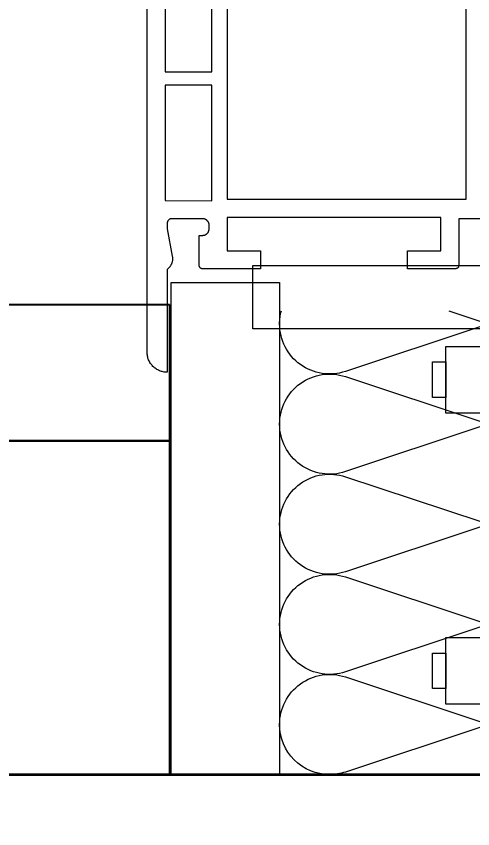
# Model space of a CAD drawing. Header units: centimetres. Extents: x 16433 to 114398, y -50094 to -12305.
# Drawn here: x 66729.38 to 66736.22, y -38831.16 to -38818.99 of the extents above; entities that cross this region are included whole.
import ezdxf

# ---------------------------------------------------------------- set-up
doc = ezdxf.new("R2010")
doc.units = ezdxf.units.CM
doc.header["$LTSCALE"] = 0.5
doc.layers.get('0').update_dxf_attribs({"linetype": 'CONTINUOUS'})
doc.layers.get('DEFPOINTS').update_dxf_attribs({"linetype": 'CONTINUOUS'})
doc.layers.add('0-Coupe A.3', color=7, linetype='CONTINUOUS')
doc.styles.add('Helvetica', font='')
doc.styles.get('Helvetica').set_extended_font_data('Helvetica')
doc.dimstyles.new('IS', dxfattribs={"dimtxt": 10.08724, "dimasz": 5.007446, "dimexe": 2, "dimexo": 10, "dimgap": 3, "dimtad": 1, "dimdec": 1, "dimtxsty": 'Helvetica', "dimblk": 'DOT', "dimblk1": 'DOT', "dimblk2": 'DOT', "dimcen": 0, "dimdle": 10, "dimazin": 0, "dimtfac": 0.8, "dimtdec": 1, "dimtix": 1, "dimtmove": 0, "dimatfit": 0, "dimldrblk": 'VW_FILLEDARROW-1', "dimfxl": 10, "dimfxlon": 1, "dimfrac": 2, "dimtolj": 1, "dimarcsym": 0})

# ---------------------------------------------------------------- blocks, each defined once
blk = doc.blocks.new('_DOT')
at = {"color": 0, "linetype": 'ByBlock', "lineweight": -2}
blk.add_line((-0.5, 0), (-1, 0), dxfattribs=at)
at = {"color": 0, "linetype": 'ByBlock', "const_width": 0.5}
blk.add_lwpolyline([(-0.25, 0, 1), (0.25, 0, 1)], format="xyb", close=True, dxfattribs=at)
blk = doc.blocks.new('*D3404')
at = {"layer": '0-Coupe A.3', "color": 0, "linetype": 'Continuous', "lineweight": -2, "transparency": 16777216}
for p, q in [((66681.651, -38608.376), (66669.651, -38608.376)), ((66671.651, -38818.297), (66671.651, -38613.384)), ((66681.651, -38823.304), (66669.651, -38823.304))]:
    blk.add_line(p, q, dxfattribs=at)
at = {"layer": 'DEFPOINTS', "color": 0, "linetype": 'Continuous', "transparency": 16777216}
for p in [(66671.651, -38608.376), (66750.451, -38608.376), (66707.151, -38823.304)]:
    blk.add_point(p, dxfattribs=at)
at = {"layer": '0-Coupe A.3', "color": 0, "linetype": 'Continuous', "lineweight": -2, "transparency": 16777216, "xscale": 5.007446289062499, "yscale": 5.007446289062499, "zscale": 5.007446289062499}
for p, rotation in [((66671.651, -38608.376), 90), ((66671.651, -38823.304), 270)]:
    blk.add_blockref('_DOT', p, dxfattribs=dict(at, rotation=rotation))
at = {"layer": '0-Coupe A.3', "color": 0, "linetype": 'Continuous', "lineweight": 13, "transparency": 16777216, "insert": (66664.868, -38715.84), "char_height": 7.5654, "attachment_point": 5, "rotation": 90, "style": 'Helvetica'}
blk.add_mtext('\\A1;215', dxfattribs=at)
blk = doc.blocks.new('VW_FILLEDARROW-1')
at = {"color": 0, "linetype": 'Continuous', "lineweight": 5, "flags": 128}
blk.add_lwpolyline([(-1.9969, 0.5351), (0, 0), (-1.9969, -0.5351)], close=True, dxfattribs=at)
blk = doc.blocks.new('Groupe-363-1')
at = {"color": 7, "linetype": 'Continuous', "lineweight": 5}
for points in [[(10619.671, -46946.025, 0), (10619.85, -46946.968, 0), (10620.537, -46946.838, 0), (10620.54, -46946.838, 0), (10620.542, -46946.837, 0), (10620.545, -46946.837, 0), (10620.547, -46946.837, 0), (10620.55, -46946.837, 0), (10620.552, -46946.838, 0), (10620.554, -46946.838, 0), (10620.557, -46946.838, 0), (10620.559, -46946.839, 0), (10620.562, -46946.84, 0), (10620.564, -46946.84, 0), (10620.566, -46946.841, 0), (10620.568, -46946.842, 0), (10620.571, -46946.843, 0), (10620.573, -46946.845, 0), (10620.575, -46946.846, 0), (10620.577, -46946.847, 0), (10620.579, -46946.849, 0), (10620.581, -46946.851, 0), (10620.582, -46946.852, 0), (10620.584, -46946.854, 0), (10620.586, -46946.856, 0), (10620.587, -46946.858, 0), (10620.588, -46946.86, 0), (10620.59, -46946.862, 0), (10620.591, -46946.864, 0), (10620.592, -46946.866, 0), (10620.593, -46946.869, 0), (10620.594, -46946.871, 0), (10620.595, -46946.873, 0), (10620.595, -46946.876, 0), (10620.596, -46946.878, 0), (10620.73, -46947.585, 0), (10620.464, -46947.636, 0), (10620.371, -46947.144, 0), (10619.88, -46947.237, 0), (10620.141, -46948.613, 0), (10620.476, -46950.381, 0), (10620.967, -46950.288, 0), (10620.874, -46949.797, 0), (10621.139, -46949.747, 0), (10621.301, -46950.602, 0), (10621.301, -46950.604, 0), (10621.302, -46950.607, 0), (10621.302, -46950.609, 0), (10621.302, -46950.612, 0), (10621.302, -46950.614, 0), (10621.302, -46950.616, 0), (10621.301, -46950.619, 0), (10621.301, -46950.621, 0), (10621.3, -46950.624, 0), (10621.3, -46950.626, 0), (10621.299, -46950.628, 0), (10621.298, -46950.631, 0), (10621.297, -46950.633, 0), (10621.296, -46950.635, 0), (10621.294, -46950.637, 0), (10621.293, -46950.639, 0), (10621.292, -46950.641, 0), (10621.29, -46950.643, 0), (10621.289, -46950.645, 0), (10621.287, -46950.647, 0), (10621.285, -46950.648, 0), (10621.283, -46950.65, 0), (10621.281, -46950.651, 0), (10621.279, -46950.653, 0), (10621.277, -46950.654, 0), (10621.275, -46950.655, 0), (10621.273, -46950.656, 0), (10621.271, -46950.657, 0), (10621.268, -46950.658, 0), (10621.266, -46950.659, 0), (10621.264, -46950.66, 0), (10621.261, -46950.66, 0), (10620.819, -46950.744, 0), (10620.81, -46950.695, 0), (10620.809, -46950.69, 0), (10620.807, -46950.685, 0), (10620.806, -46950.681, 0), (10620.804, -46950.676, 0), (10620.802, -46950.671, 0), (10620.8, -46950.667, 0), (10620.798, -46950.663, 0), (10620.795, -46950.659, 0), (10620.792, -46950.655, 0), (10620.789, -46950.651, 0), (10620.786, -46950.647, 0), (10620.783, -46950.643, 0), (10620.779, -46950.64, 0), (10620.776, -46950.637, 0), (10620.772, -46950.634, 0), (10620.768, -46950.631, 0), (10620.764, -46950.628, 0), (10620.759, -46950.626, 0), (10620.755, -46950.623, 0), (10620.751, -46950.621, 0), (10620.746, -46950.62, 0), (10620.741, -46950.618, 0), (10620.737, -46950.617, 0), (10620.732, -46950.616, 0), (10620.727, -46950.615, 0), (10620.722, -46950.614, 0), (10620.717, -46950.614, 0), (10620.712, -46950.613, 0), (10620.707, -46950.613, 0), (10620.703, -46950.614, 0), (10620.698, -46950.614, 0), (10620.693, -46950.615, 0), (10620.644, -46950.624, 0), (10620.639, -46950.625, 0), (10620.634, -46950.627, 0), (10620.629, -46950.628, 0), (10620.625, -46950.63, 0), (10620.62, -46950.632, 0), (10620.616, -46950.634, 0), (10620.612, -46950.636, 0), (10620.608, -46950.639, 0), (10620.603, -46950.642, 0), (10620.6, -46950.645, 0), (10620.596, -46950.648, 0), (10620.592, -46950.651, 0), (10620.589, -46950.655, 0), (10620.586, -46950.659, 0), (10620.583, -46950.662, 0), (10620.58, -46950.666, 0), (10620.577, -46950.671, 0), (10620.575, -46950.675, 0), (10620.572, -46950.679, 0), (10620.57, -46950.684, 0), (10620.568, -46950.688, 0), (10620.567, -46950.693, 0), (10620.566, -46950.698, 0), (10620.564, -46950.702, 0), (10620.564, -46950.707, 0), (10620.563, -46950.712, 0), (10620.562, -46950.717, 0), (10620.562, -46950.722, 0), (10620.562, -46950.727, 0), (10620.563, -46950.732, 0), (10620.563, -46950.736, 0), (10620.564, -46950.741, 0), (10620.65, -46951.193, 0), (10620.65, -46951.197, 0), (10620.651, -46951.2, 0), (10620.652, -46951.203, 0), (10620.654, -46951.206, 0), (10620.655, -46951.21, 0), (10620.656, -46951.213, 0), (10620.658, -46951.216, 0), (10620.66, -46951.219, 0), (10620.662, -46951.221, 0), (10620.664, -46951.224, 0), (10620.666, -46951.227, 0), (10620.668, -46951.229, 0), (10620.671, -46951.232, 0), (10620.674, -46951.234, 0), (10620.676, -46951.236, 0), (10620.679, -46951.238, 0), (10620.682, -46951.24, 0), (10620.685, -46951.242, 0), (10620.688, -46951.243, 0), (10620.691, -46951.245, 0), (10620.694, -46951.246, 0), (10620.697, -46951.247, 0), (10620.701, -46951.248, 0), (10620.704, -46951.249, 0), (10620.708, -46951.249, 0), (10620.711, -46951.25, 0), (10620.714, -46951.25, 0), (10620.718, -46951.25, 0), (10620.721, -46951.25, 0), (10620.725, -46951.25, 0), (10620.728, -46951.25, 0), (10620.731, -46951.249, 0), (10620.81, -46951.234, 0), (10621.202, -46951.082, 0), (10621.209, -46951.079, 0), (10621.215, -46951.077, 0), (10621.222, -46951.075, 0), (10621.229, -46951.074, 0), (10621.235, -46951.072, 0), (10621.242, -46951.071, 0), (10621.249, -46951.07, 0), (10621.256, -46951.069, 0), (10621.263, -46951.069, 0), (10621.27, -46951.068, 0), (10621.277, -46951.068, 0), (10621.284, -46951.069, 0), (10621.291, -46951.069, 0), (10621.298, -46951.07, 0), (10621.304, -46951.071, 0), (10621.311, -46951.072, 0), (10621.318, -46951.073, 0), (10621.325, -46951.075, 0), (10621.332, -46951.077, 0), (10621.338, -46951.079, 0), (10621.345, -46951.081, 0), (10621.351, -46951.084, 0), (10621.357, -46951.086, 0), (10621.364, -46951.089, 0), (10621.37, -46951.093, 0), (10621.376, -46951.096, 0), (10621.382, -46951.1, 0), (10621.388, -46951.103, 0), (10621.393, -46951.107, 0), (10621.399, -46951.112, 0), (10621.404, -46951.116, 0), (10621.409, -46951.121, 0), (10622.923, -46950.834, 0), (10622.925, -46950.849, 0), (10622.927, -46950.863, 0), (10622.928, -46950.878, 0), (10622.928, -46950.893, 0), (10622.927, -46950.907, 0), (10622.926, -46950.922, 0), (10622.924, -46950.937, 0), (10622.921, -46950.951, 0), (10622.918, -46950.965, 0), (10622.914, -46950.98, 0), (10622.909, -46950.994, 0), (10622.904, -46951.007, 0), (10622.898, -46951.021, 0), (10622.891, -46951.034, 0), (10622.884, -46951.047, 0), (10622.876, -46951.059, 0), (10622.867, -46951.071, 0), (10622.858, -46951.082, 0), (10622.848, -46951.093, 0), (10622.838, -46951.104, 0), (10622.827, -46951.114, 0), (10622.816, -46951.124, 0), (10622.804, -46951.133, 0), (10622.792, -46951.141, 0), (10622.78, -46951.149, 0), (10622.767, -46951.156, 0), (10622.754, -46951.162, 0), (10622.74, -46951.168, 0), (10622.726, -46951.173, 0), (10622.712, -46951.178, 0), (10622.698, -46951.182, 0), (10622.684, -46951.185, 0), (10620.434, -46951.611, 0), (10616.494, -46952.357, 0)], [(10617.145, -46951.012, 0), (10620.21, -46950.432, 0), (10619.544, -46946.914, 0), (10616.433, -46947.504, 0)], [(10618.573, -46950.976, 0), (10618.703, -46951.664, 0), (10620.403, -46951.342, 0), (10620.273, -46950.654, 0), (10618.573, -46950.976, 0)], [(10618.376, -46951.013, 0), (10617.266, -46951.223, 0)], [(10617.396, -46951.911, 0), (10618.507, -46951.701, 0), (10618.376, -46951.013, 0)]]:
    blk.add_polyline3d(points, dxfattribs=at)
blk = doc.blocks.new('Groupe-369-1')
at = {"color": 7}
blk.add_blockref('Groupe-363-1', (0, 0), dxfattribs=at)
blk = doc.blocks.new('Groupe-370-1')
at = {"color": 7, "linetype": 'Continuous', "lineweight": 5, "flags": 128}
for points in [[(10621.765, -46946.802), (10621.666, -46946.279), (10622.647, -46946.094), (10622.746, -46946.616)], [(10622.031, -46946.955), (10621.994, -46946.759), (10622.517, -46946.66), (10622.554, -46946.856)]]:
    blk.add_lwpolyline(points, close=True, dxfattribs=at)
blk = doc.blocks.new('Groupe-371-1')
at = {"color": 7, "linetype": 'Continuous', "lineweight": 5, "flags": 128}
for points in [[(10626.05, -46945.991), (10625.951, -46945.468), (10626.931, -46945.282), (10627.03, -46945.805)], [(10626.316, -46946.144), (10626.279, -46945.947), (10626.801, -46945.848), (10626.839, -46946.045)]]:
    blk.add_lwpolyline(points, close=True, dxfattribs=at)
blk = doc.blocks.new('Groupe-372-1')
at = {"color": 7, "linetype": 'Continuous', "lineweight": 5, "flags": 128}
for points in [[(10626.097, -46945.44), (10624.981, -46939.545), (10625.668, -46939.415), (10626.785, -46945.31)], [(10621.814, -46946.251), (10620.697, -46940.356), (10621.385, -46940.226), (10622.502, -46946.121)]]:
    blk.add_lwpolyline(points, close=True, dxfattribs=at)
at = {"color": 7}
for name in ['Groupe-371-1', 'Groupe-370-1']:
    blk.add_blockref(name, (0, 0), dxfattribs=at)
blk = doc.blocks.new('Groupe-377-1')
at = {"color": 7, "linetype": 'Continuous', "lineweight": 13, "flags": 128}
for points in [[(10627.786, -46944.127, 0.511611), (10627.27, -46945.229), (10628.309, -46947.095, -0.080366), (10628.391, -46947.32)], [(10628.391, -46947.32, -0.414214), (10627.793, -46948.197, -0.511611), (10626.91, -46947.36), (10627.195, -46945.243, 0.511611), (10626.312, -46944.406, 0.511611), (10625.796, -46945.508), (10626.835, -46947.374, -0.511611), (10626.319, -46948.476, -0.511611), (10625.437, -46947.639), (10625.721, -46945.522, 0.511611), (10624.838, -46944.685, 0.511611), (10624.323, -46945.787), (10625.361, -46947.653, -0.511611), (10624.846, -46948.755, -0.511611), (10623.963, -46947.918), (10624.247, -46945.801, 0.511611), (10623.364, -46944.964, 0.511611), (10622.849, -46946.066), (10623.888, -46947.932, -0.511611), (10623.372, -46949.034, -0.511611), (10622.489, -46948.197), (10622.774, -46946.08, 0.511611), (10621.891, -46945.244, 0.511611), (10621.375, -46946.345), (10622.414, -46948.212, -0.511611), (10621.898, -46949.313, -0.066254), (10621.7, -46949.324)], [(10621.233, -46946.856), (10621.3, -46946.359, 0.271598), (10621.007, -46945.66)]]:
    blk.add_lwpolyline(points, format="xyb", dxfattribs=at)

msp = doc.modelspace()

# ---------------------------------------------------------------- linework, layer by layer
at = {"layer": '0-Coupe A.3', "color": 7, "linetype": 'Continuous', "lineweight": 35, "flags": 128}
msp.add_lwpolyline([(66298.27, -38830.347), (66737.317, -38830.347), (66737.349, -38823.252), (66745.636, -38823.252), (66750.502, -38836.245), (66757.313, -38839.371), (66761.231, -38839.371), (66751.783, -38839.371), (66973.651, -38839.371), (66973.651, -38838.476), (66973.653, -38838.476), (66973.653, -38825.352), (66973.652, -38825.352), (66973.652, -38817.752), (66993.651, -38817.752)], dxfattribs=at)
at = {"layer": '0-Coupe A.3', "color": 7, "linetype": 'Continuous', "lineweight": 5, "flags": 128}
msp.add_lwpolyline([(66737.349, -38830.347), (66736.349, -38830.347), (66736.349, -38823.672), (66732.924, -38823.672), (66732.924, -38822.722), (66737.349, -38822.722)], close=True, dxfattribs=at)
at = {"layer": '0-Coupe A.3', "color": 7, "linetype": 'Continuous', "lineweight": 13, "flags": 128}
msp.add_lwpolyline([(66731.701, -38822.976), (66733.324, -38822.976), (66733.324, -38830.347), (66731.701, -38830.347)], close=True, dxfattribs=at)
at = {"layer": '0-Coupe A.3', "color": 7, "linetype": 'Continuous', "lineweight": 25, "flags": 128}
for points in [[(66731.674, -38825.347), (65476.915, -38825.347), (65476.915, -38823.304), (66731.674, -38823.304)], [(66731.674, -38830.347), (65476.915, -38830.347), (65476.915, -38825.347), (66731.674, -38825.347)]]:
    msp.add_lwpolyline(points, close=True, dxfattribs=at)

# ---------------------------------------------------------------- block references
at = {"layer": '0-Coupe A.3', "color": 7, "rotation": 259.2764052561336}
for name in ['Groupe-369-1', 'Groupe-377-1', 'Groupe-372-1']:
    msp.add_blockref(name, (114839.157, -37123.114), dxfattribs=at)

# ---------------------------------------------------------------- dimensions: what is measured, and where the dimension line sits
at = {"layer": '0-Coupe A.3', "color": 7, "linetype": 'Continuous', "lineweight": 13}
dim = msp.add_linear_dim(base=(66671.651, -38608.376), p1=(66707.151, -38823.304), p2=(66750.451, -38608.376), angle=270, dimstyle='IS', override={"dimtxt": 7.56543, "dimdec": 0, "dimpost": '<>', "dimtxsty": 'Helvetica', "dimtmove": 2}, dxfattribs=at)
dim.commit()
dim.dimension.update_dxf_attribs({"geometry": '*D3404', "text_midpoint": (66664.868, -38715.84)})

doc.saveas('drawing.dxf')
